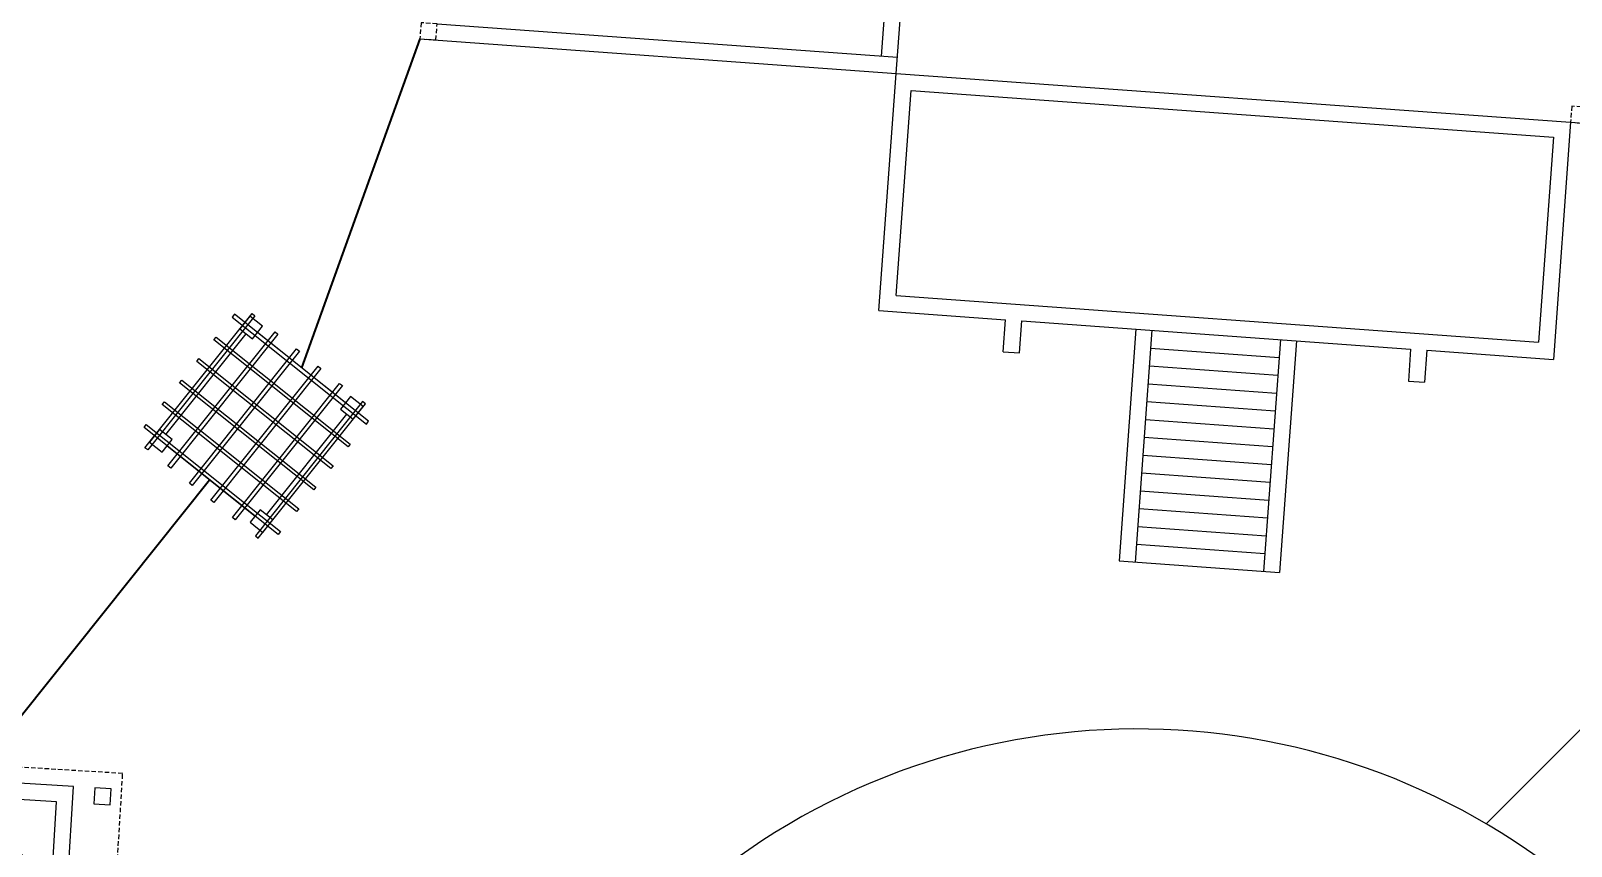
# Model space of a CAD drawing. Extents: x 2080 to 102394, y 2071 to 93424.
# Drawn here: x 87264 to 88126, y 81544 to 82001 of the extents above; entities that cross this region are included whole.
import ezdxf

# ---------------------------------------------------------------- set-up
doc = ezdxf.new("R2010")
doc.units = 0
doc.header["$LTSCALE"] = 20
doc.header["$MEASUREMENT"] = 0
doc.linetypes.add('HIDDEN', pattern=[0.375, 0.25, -0.125])
doc.linetypes.add('HIDDEN2', pattern=[0.1875, 0.125, -0.0625])
for name, color, linetype in [('COLUMN', 31, 'Continuous'), ('DOOR', 1, 'Continuous'), ('road', 2, 'Continuous'), ('Roof lilne', 31, 'Continuous'), ('wall', 13, 'Continuous')]:
    doc.layers.add(name, color=color, linetype=linetype)
doc.layers.add('fence', color=13, linetype='FENCELINE2', lineweight=40)
doc.linetypes.add('FENCELINE2', pattern='A,0.25,-0.1,[132,ltypeshp.shx,S=0.1,R=0,X=-0.1,Y=0],-0.1,1', length=1.45)
doc.linetypes.add('ZIGZAG', pattern='A,0.0001,-0.2,[131,ltypeshp.shx,S=0.2,R=0,X=-0.2,Y=0],-0.4,[131,ltypeshp.shx,S=0.2,R=180,X=0.2,Y=0],-0.2', length=0.8001)

# ---------------------------------------------------------------- blocks, each defined once
blk = doc.blocks.new('A$C6FFD0EFA')
for p, q in [((-75.36, -1038.27), (-84.05, -1157.95)), ((-75.72, -1167.58), (-66.38, -1038.92)), ((-332.39, -1139.93), (-75.07, -1158.61)), ((-342.02, -1148.25), (-75.72, -1167.58)), ((-85.35, -1300.23), (-75.72, -1167.58)), ((-75.72, -1167.58), (301.29, -1194.95)), ((-75.72, -1291.91), (-67.4, -1177.21)), ((-67.4, -1177.21), (291.66, -1203.27)), ((301.29, -1194.95), (291.66, -1327.6)), ((301.29, -1194.95), (429.95, -1204.28)), ((291.66, -1203.27), (283.33, -1317.97)), ((-85.35, -1300.23), (-14.54, -1305.37)), ((-75.72, -1291.91), (283.33, -1317.97)), ((-15.84, -1323.33), (-14.54, -1305.37)), ((-6.86, -1323.98), (-5.56, -1306.02)), ((-5.56, -1306.02), (211.87, -1321.81)), ((58.27, -1310.66), (48.86, -1440.32)), ((67.25, -1311.31), (57.84, -1440.97)), ((139.06, -1316.52), (129.65, -1446.18)), ((148.04, -1317.17), (138.63, -1446.83)), ((-15.84, -1323.33), (-6.86, -1323.98)), ((66.52, -1321.28), (138.34, -1326.49)), ((211.87, -1321.81), (210.57, -1339.76)), ((220.84, -1322.46), (219.54, -1340.41)), ((220.84, -1322.46), (291.66, -1327.6)), ((65.8, -1331.26), (137.61, -1336.47)), ((65.08, -1341.23), (136.89, -1346.44)), ((210.57, -1339.76), (219.54, -1340.41)), ((64.35, -1351.2), (136.16, -1356.42)), ((63.63, -1361.18), (135.44, -1366.39)), ((62.91, -1371.15), (134.72, -1376.36)), ((62.18, -1381.13), (133.99, -1386.34)), ((61.46, -1391.1), (133.27, -1396.31)), ((60.73, -1401.07), (132.54, -1406.28)), ((60.01, -1411.05), (131.82, -1416.26)), ((59.29, -1421.02), (131.1, -1426.23)), ((58.56, -1430.99), (130.37, -1436.21)), ((48.86, -1440.32), (138.63, -1446.83))]:
    blk.add_line(p, q)
at = {"layer": 'COLUMN', "linetype": 'HIDDEN2'}
for points in [[(-342.02, -1148.25), (-333.04, -1148.9), (-332.39, -1139.93), (-341.37, -1139.28)], [(301.29, -1194.95), (310.26, -1195.6), (310.91, -1186.62), (301.94, -1185.97)]]:
    blk.add_lwpolyline(points, close=True, dxfattribs=at)
blk = doc.blocks.new('DR1H902')
at = {"color": 0}
for p, q in [((-0.5, 0), (-0.5, 1)), ((-0.5, 1), (-0.45, 1)), ((-0.45, 0), (-0.45, 1)), ((-0.5, 0), (-0.45, 0))]:
    blk.add_line(p, q, dxfattribs=at)
blk.add_arc((-0.5, 0), 1, 0, 91.707, dxfattribs=at)
blk = doc.blocks.new('A$C3B4262AC')
at = {"layer": 'DOOR'}
for p, q in [((0, 4), (0, 0)), ((2.5, 4), (0, 4)), ((0, 0), (3, 0)), ((2.5, 2.25), (2.5, 4)), ((3, 2.25), (2.5, 2.25)), ((3, 0), (3, 2.25))]:
    blk.add_line(p, q, dxfattribs=at)
blk = doc.blocks.new('A$C1F9E242A')
blk.add_blockref('A$C3B4262AC', (0, 0))
at = {"xscale": -1}
blk.add_blockref('A$C3B4262AC', (36, 0), dxfattribs=at)
at = {"layer": 'DOOR', "xscale": -31, "yscale": 31, "zscale": 68.88888888888889}
blk.add_blockref('DR1H902', (18, 2.25), dxfattribs=at)
blk = doc.blocks.new('*U174')
at = {"xscale": -1, "rotation": 180}
blk.add_blockref('A$C1F9E242A', (-36, 2), dxfattribs=at)
blk = doc.blocks.new('A$C63F57AF5')
at = {"ltscale": 0.5}
for p, q in [((-141.66, 52.84), (-141.66, 22.84)), ((71.34, 52.84), (71.34, 22.84)), ((-189.66, -106.16), (-189.66, -126.16)), ((-189.66, -106.16), (-153.66, -106.16)), ((-144.66, -106.16), (-144.66, -126.16)), ((23.34, -106.16), (23.34, -126.16)), ((23.34, -106.16), (59.34, -106.16)), ((68.34, -106.16), (68.34, -126.16)), ((-144.66, -116.16), (-189.66, -116.16)), ((68.34, -116.16), (23.34, -116.16)), ((-144.66, -126.16), (-189.66, -126.16)), ((68.34, -126.16), (23.34, -126.16))]:
    blk.add_line(p, q, dxfattribs=at)
at = {"color": 1, "ltscale": 0.5}
for p, q in [((-132.66, -50.07), (-132.66, -97.16)), ((-131.66, -50.07), (-131.66, -97.16)), ((-130.75, -48.16), (-114.66, -48.16)), ((-130.75, -49.16), (-114.66, -49.16)), ((-114.66, -48.16), (-114.66, -49.16)), ((-83.66, -50.07), (-83.66, -97.16)), ((-82.66, -50.07), (-82.66, -97.16)), ((-81.75, -48.16), (-65.66, -48.16)), ((-81.75, -49.16), (-65.66, -49.16)), ((-65.66, -48.16), (-65.66, -49.16)), ((-34.66, -50.07), (-34.66, -97.16)), ((-33.66, -50.07), (-33.66, -97.16)), ((-32.75, -48.16), (-15.66, -48.16)), ((-32.75, -49.16), (-15.66, -49.16)), ((-15.66, -48.16), (-15.66, -49.16)), ((80.34, -50.07), (80.34, -97.16)), ((81.34, -50.07), (81.34, -97.16)), ((82.25, -48.16), (98.34, -48.16)), ((82.25, -49.16), (98.34, -49.16)), ((98.34, -48.16), (98.34, -49.16)), ((129.34, -50.07), (129.34, -97.16)), ((130.34, -50.07), (130.34, -97.16)), ((131.25, -48.16), (147.34, -48.16)), ((131.25, -49.16), (147.34, -49.16)), ((147.34, -48.16), (147.34, -49.16)), ((178.34, -50.07), (178.34, -97.16)), ((179.34, -50.07), (179.34, -97.16)), ((180.25, -48.16), (197.34, -48.16)), ((180.25, -49.16), (197.34, -49.16)), ((197.34, -48.16), (197.34, -49.16))]:
    blk.add_line(p, q, dxfattribs=at)
at = {"color": 4, "linetype": 'ZIGZAG', "ltscale": 0.5}
for p, q in [((-114.66, -48.66), (-84.66, -48.66)), ((-65.66, -48.66), (-35.66, -48.66)), ((-15.66, -48.66), (14.34, -48.66)), ((98.34, -48.66), (128.34, -48.66)), ((147.34, -48.66), (177.34, -48.66)), ((197.34, -48.66), (227.34, -48.66))]:
    blk.add_line(p, q, dxfattribs=at)
at = {"ltscale": 0.5}
for points in [[(-198.66, 79.84), (-189.66, 79.84), (-189.66, 88.84), (-198.66, 88.84)], [(23.34, 79.84), (14.34, 79.84), (14.34, 88.84), (23.34, 88.84)], [(236.34, 79.84), (227.34, 79.84), (227.34, 88.84), (236.34, 88.84)], [(-198.66, -118.16), (-189.66, -118.16), (-189.66, -127.16), (-198.66, -127.16)], [(23.34, -118.16), (14.34, -118.16), (14.34, -127.16), (23.34, -127.16)], [(236.34, -118.16), (227.34, -118.16), (227.34, -127.16), (236.34, -127.16)]]:
    blk.add_lwpolyline(points, close=True, dxfattribs=at)
at = {"color": 2, "ltscale": 0.5}
for centre in [(-132.16, -48.66), (-83.16, -48.66), (-34.16, -48.66), (80.84, -48.66), (129.84, -48.66), (178.84, -48.66)]:
    blk.add_circle(centre, 1.5, dxfattribs=at)
at = {"layer": 'Roof lilne', "linetype": 'HIDDEN', "ltscale": 0.5}
for p, q in [((245.34, 94.84), (-207.66, 94.84)), ((-207.66, 94.84), (-207.66, -133.16)), ((245.34, 94.84), (245.34, -133.16)), ((245.34, -133.16), (-207.66, -133.16))]:
    blk.add_line(p, q, dxfattribs=at)
at = {"layer": 'Roof lilne', "linetype": 'HIDDEN2'}
blk.add_line((245.34, -19.16), (-207.66, -19.16), dxfattribs=at)
at = {"layer": 'wall', "ltscale": 0.5}
for p, q in [((-198.66, 67.84), (-198.66, -106.16)), ((236.34, 67.84), (-198.66, 67.84)), ((236.34, -106.16), (236.34, 67.84)), ((-189.66, 58.84), (-189.66, 22.84)), ((-141.66, 58.84), (-189.66, 58.84)), ((-141.66, 58.84), (-141.66, 52.84)), ((-137.16, 52.84), (-141.66, 52.84)), ((-137.16, 58.84), (-137.16, 52.84)), ((-137.16, 58.84), (14.34, 58.84)), ((14.34, 58.84), (14.34, -97.16)), ((23.34, 58.84), (23.34, 22.84)), ((23.34, 58.84), (227.34, 58.84)), ((71.34, 58.84), (71.34, 52.84)), ((75.84, 52.84), (71.34, 52.84)), ((75.84, 58.84), (75.84, 52.84)), ((227.34, -97.16), (227.34, 58.84)), ((-189.66, 22.84), (-137.16, 22.84)), ((-189.66, 18.34), (-189.66, -106.16)), ((-189.66, 18.34), (-137.16, 18.34)), ((-137.16, 22.84), (-137.16, 18.34)), ((23.34, 22.84), (75.84, 22.84)), ((23.34, 18.34), (23.34, -106.16)), ((23.34, 18.34), (75.84, 18.34)), ((75.84, 22.84), (75.84, 18.34)), ((-153.66, -97.16), (-153.66, -106.16)), ((14.34, -97.16), (-153.66, -97.16)), ((59.34, -97.16), (59.34, -106.16)), ((227.34, -97.16), (59.34, -97.16)), ((-198.66, -106.16), (-189.66, -106.16)), ((-153.66, -106.16), (23.34, -106.16)), ((236.34, -106.16), (59.34, -106.16))]:
    blk.add_line(p, q, dxfattribs=at)
at = {"layer": 'DOOR', "xscale": 0.8333333333334849, "yscale": 0.8333333333334849, "zscale": 0.8333333333334849, "rotation": 270}
for p in [(-138.83, 22.84), (74.17, 22.84)]:
    blk.add_blockref('*U174', p, dxfattribs=at)
at = {"layer": 'DOOR', "rotation": 180}
for p in [(-189.66, -104.16), (23.34, -104.16)]:
    blk.add_blockref('*U174', p, dxfattribs=at)
blk = doc.blocks.new('A$C5C1F0894')
at = {"ltscale": 0.5}
for p, q in [((-38.51, -33.42, 0), (-33.3, 38.39, 0)), ((34.35, 37.99, 0), (-28.49, 42.55, 0)), ((33.3, -38.63, 0), (38.51, 33.18, 0)), ((-34.35, -38.23, 0), (28.48, -42.79, 0))]:
    blk.add_line(p, q, dxfattribs=at)
at = {"color": 2, "ltscale": 0.5, "elevation": 0}
for points in [[(50.66, 34.8), (50.8, 36.8), (-44.94, 43.75), (-45.09, 41.75)], [(-41.95, -46.25), (-43.94, -46.1), (-37, 49.65), (-35, 49.5)], [(-25.59, -47.43), (-27.59, -47.29), (-20.64, 48.46), (-18.64, 48.32)], [(-10.23, -48.55), (-12.23, -48.4), (-5.28, 47.35), (-3.28, 47.2)], [(5.13, -49.66), (3.13, -49.52), (10.08, 46.23), (12.08, 46.09)], [(20.49, -50.78), (18.49, -50.63), (25.44, 45.12), (27.44, 44.97)], [(34.85, -51.82), (36.84, -51.96), (43.79, 43.78), (41.8, 43.93)], [(49.62, 20.44), (49.47, 18.45), (-46.28, 25.4), (-46.13, 27.39)], [(48.5, 5.08), (48.36, 3.09), (-47.39, 10.04), (-47.25, 12.03)], [(47.39, -10.28), (47.24, -12.27), (-48.5, -5.32), (-48.36, -3.33)], [(46.27, -25.64), (46.13, -27.63), (-49.62, -20.68), (-49.47, -18.69)], [(45.09, -41.99), (44.94, -43.99), (-50.81, -37.04), (-50.66, -35.04)]]:
    blk.add_lwpolyline(points, close=True, dxfattribs=at)
at = {"ltscale": 0.5, "elevation": 0}
for points in [[(-37.79, 38.72), (-28.81, 38.07), (-28.16, 47.04), (-37.14, 47.69)], [(34.02, 33.51), (43, 32.85), (43.65, 41.83), (34.67, 42.48)], [(-43.65, -42.07), (-34.68, -42.72), (-34.02, -33.74), (-43, -33.09)], [(28.16, -47.28), (37.14, -47.93), (37.79, -38.96), (28.81, -38.31)]]:
    blk.add_lwpolyline(points, close=True, dxfattribs=at)

msp = doc.modelspace()

# ---------------------------------------------------------------- linework, layer by layer
for p, q in [((87748.167, 81852.36), (88107.223, 81826.299)), ((88044.734, 81821.811), (88115.547, 81816.671))]:
    msp.add_line(p, q)
at = {"layer": 'fence', "linetype": 'Continuous', "ltscale": 0.5}
for p, q in [((87481.868, 81996.015, 0), (87415.71, 81812.024)), ((87236.97, 81589.838), (87364.312, 81749.41))]:
    msp.add_line(p, q, dxfattribs=at)
at = {"layer": 'road', "ltscale": 0.5}
msp.add_line((88078.046, 81556.823), (88311.835, 81791.367), dxfattribs=at)
msp.add_arc((87883.174, 81225.943), 384, 322.103513, 203.727606, dxfattribs=at)

# ---------------------------------------------------------------- block references
at = {"ltscale": 0.5}
msp.add_blockref('A$C6FFD0EFA', (87823.889, 83144.268), dxfattribs=at)
for name, p, rotation in [('A$C5C1F0894', (87390.516, 81780.467, 0), 325.5605838267114), ('A$C63F57AF5', (87208.568, 81383.512), 266.5476947788661)]:
    msp.add_blockref(name, p, dxfattribs=dict(at, rotation=rotation))

doc.saveas('drawing.dxf')
